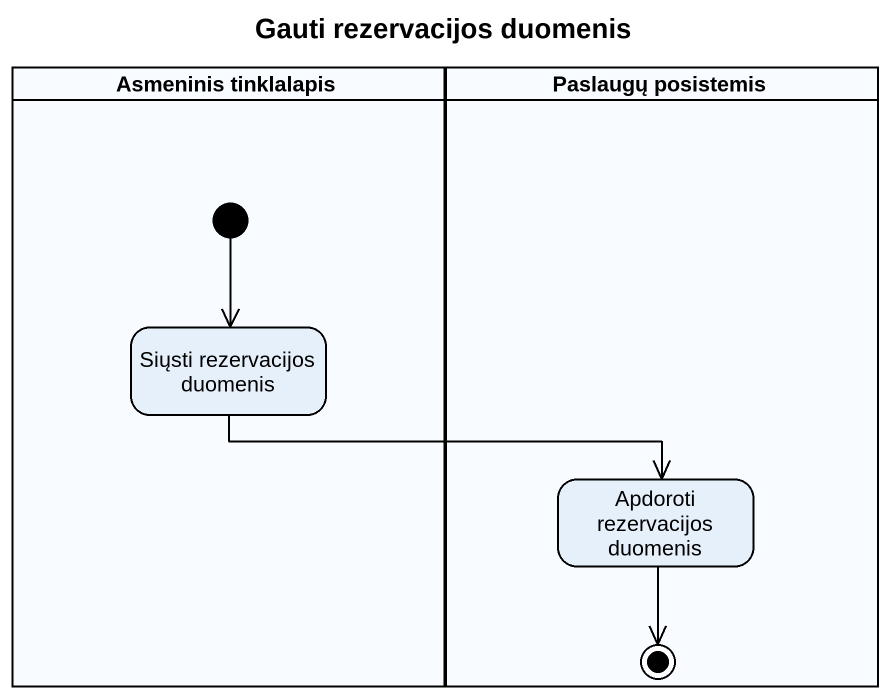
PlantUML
@startuml
title Gauti rezervacijos duomenis
hide empty description
state "Asmeninis tinklalapis" as Asmeninis_tinklalapis <<partition>> {
  state "Siųsti rezervacijos duomenis" as Siųsti_rezervacijos_duomenis
  [*] --> Siųsti_rezervacijos_duomenis
}
state "Paslaugų posistemis" as Paslaugų_posistemis <<partition>> {
  state "Apdoroti rezervacijos duomenis" as Apdoroti_rezervacijos
  Apdoroti_rezervacijos --> [*]
}
Siųsti_rezervacijos_duomenis -right-> Apdoroti_rezervacijos
@enduml
